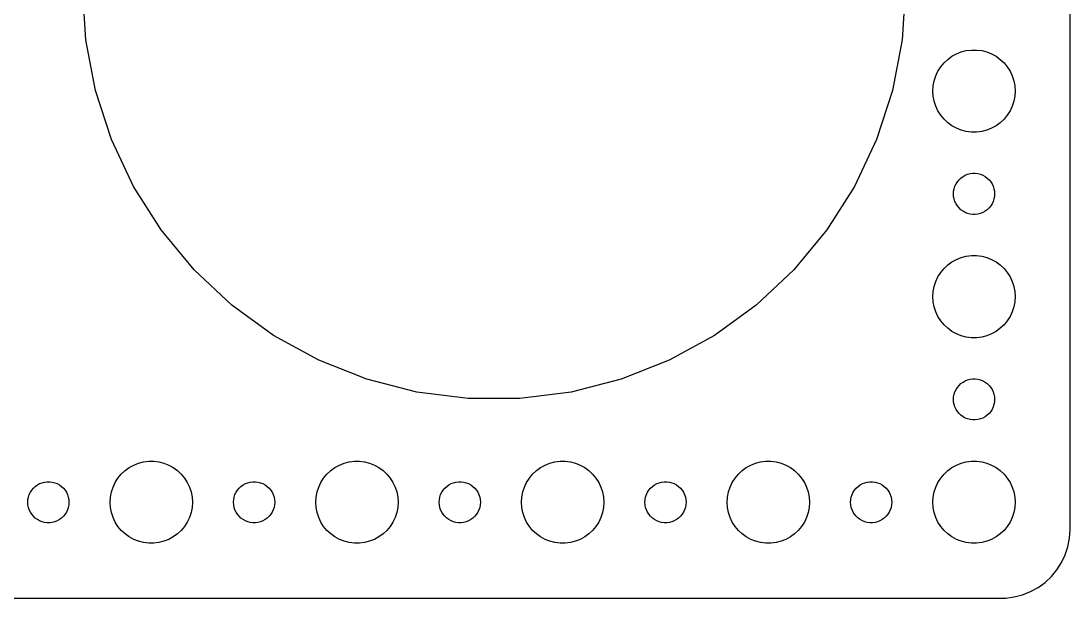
# Model space of a CAD drawing. Header units: metres. Extents: x -172 to 172, y -44 to 44.
# Drawn here: x 95.5 to 172, y -44.5 to -2.4 of the extents above; entities that cross this region are included whole.
import ezdxf

# ---------------------------------------------------------------- set-up
doc = ezdxf.new("R2010")
doc.units = ezdxf.units.M

msp = doc.modelspace()

# ---------------------------------------------------------------- linework, layer by layer
for p, q in [((172, -39.5), (172, 39.5)), ((100.237, -3.75999), (100, 0)), ((160, 0), (159.763, -3.75999)), ((100.943, -7.46069), (100.237, -3.75999)), ((159.763, -3.75999), (159.057, -7.46069)), ((164.073, -4.64682), (164.438, -4.55313)), ((164.438, -4.55313), (164.812, -4.50591)), ((164.812, -4.50591), (165.188, -4.50591)), ((165.188, -4.50591), (165.562, -4.55313)), ((165.562, -4.55313), (165.927, -4.64682)), ((162.813, -5.44635), (163.088, -5.18845)), ((163.088, -5.18845), (163.393, -4.96701)), ((163.393, -4.96701), (163.723, -4.78551)), ((163.723, -4.78551), (164.073, -4.64682)), ((165.927, -4.64682), (166.277, -4.78551)), ((166.277, -4.78551), (166.607, -4.96701)), ((166.607, -4.96701), (166.912, -5.18845)), ((166.912, -5.18845), (167.187, -5.44635)), ((162.211, -6.39561), (162.371, -6.05473)), ((162.371, -6.05473), (162.573, -5.73663)), ((162.573, -5.73663), (162.813, -5.44635)), ((167.187, -5.44635), (167.427, -5.73663)), ((167.427, -5.73663), (167.629, -6.05473)), ((167.629, -6.05473), (167.789, -6.39561)), ((162.024, -7.12399), (162.094, -6.75392)), ((162.094, -6.75392), (162.211, -6.39561)), ((167.789, -6.39561), (167.906, -6.75392)), ((167.906, -6.75392), (167.976, -7.12399)), ((102.107, -11.0437), (100.943, -7.46069)), ((159.057, -7.46069), (157.893, -11.0437)), ((162, -7.5), (162.024, -7.12399)), ((162.024, -7.87599), (162, -7.5)), ((167.976, -7.12399), (168, -7.5)), ((168, -7.5), (167.976, -7.87599)), ((162.094, -8.24606), (162.024, -7.87599)), ((162.211, -8.60437), (162.094, -8.24606)), ((167.906, -8.24606), (167.789, -8.60437)), ((167.976, -7.87599), (167.906, -8.24606)), ((162.371, -8.94525), (162.211, -8.60437)), ((162.573, -9.26335), (162.371, -8.94525)), ((167.629, -8.94525), (167.427, -9.26335)), ((167.789, -8.60437), (167.629, -8.94525)), ((162.813, -9.55363), (162.573, -9.26335)), ((163.088, -9.81154), (162.813, -9.55363)), ((163.393, -10.033), (163.088, -9.81154)), ((166.912, -9.81154), (166.607, -10.033)), ((167.187, -9.55363), (166.912, -9.81154)), ((167.427, -9.26335), (167.187, -9.55363)), ((163.723, -10.2145), (163.393, -10.033)), ((164.073, -10.3532), (163.723, -10.2145)), ((164.438, -10.4469), (164.073, -10.3532)), ((164.812, -10.4941), (164.438, -10.4469)), ((165.188, -10.4941), (164.812, -10.4941)), ((165.562, -10.4469), (165.188, -10.4941)), ((165.927, -10.3532), (165.562, -10.4469)), ((166.277, -10.2145), (165.927, -10.3532)), ((166.607, -10.033), (166.277, -10.2145)), ((103.711, -14.4526), (102.107, -11.0437)), ((157.893, -11.0437), (156.289, -14.4526)), ((164.044, -13.8442), (164.196, -13.7335)), ((164.196, -13.7335), (164.361, -13.6427)), ((164.361, -13.6427), (164.536, -13.5734)), ((164.536, -13.5734), (164.719, -13.5266)), ((164.719, -13.5266), (164.906, -13.5029)), ((164.906, -13.5029), (165.094, -13.5029)), ((165.094, -13.5029), (165.281, -13.5266)), ((165.281, -13.5266), (165.464, -13.5734)), ((165.464, -13.5734), (165.639, -13.6427)), ((165.639, -13.6427), (165.804, -13.7335)), ((165.804, -13.7335), (165.956, -13.8442)), ((105.729, -17.6335), (103.711, -14.4526)), ((156.289, -14.4526), (154.271, -17.6335)), ((163.547, -14.627), (163.605, -14.4478)), ((163.605, -14.4478), (163.686, -14.2774)), ((163.686, -14.2774), (163.786, -14.1183)), ((163.786, -14.1183), (163.907, -13.9732)), ((163.907, -13.9732), (164.044, -13.8442)), ((165.956, -13.8442), (166.093, -13.9732)), ((166.093, -13.9732), (166.214, -14.1183)), ((166.214, -14.1183), (166.314, -14.2774)), ((166.314, -14.2774), (166.395, -14.4478)), ((166.395, -14.4478), (166.453, -14.627)), ((163.5, -15), (163.512, -14.812)), ((163.512, -15.188), (163.5, -15)), ((163.512, -14.812), (163.547, -14.627)), ((163.547, -15.373), (163.512, -15.188)), ((166.453, -14.627), (166.488, -14.812)), ((166.488, -15.188), (166.453, -15.373)), ((166.488, -14.812), (166.5, -15)), ((166.5, -15), (166.488, -15.188)), ((163.605, -15.5522), (163.547, -15.373)), ((163.686, -15.7226), (163.605, -15.5522)), ((163.786, -15.8817), (163.686, -15.7226)), ((163.907, -16.0268), (163.786, -15.8817)), ((164.044, -16.1558), (163.907, -16.0268)), ((166.093, -16.0268), (165.956, -16.1558)), ((166.214, -15.8817), (166.093, -16.0268)), ((166.314, -15.7226), (166.214, -15.8817)), ((166.395, -15.5522), (166.314, -15.7226)), ((166.453, -15.373), (166.395, -15.5522)), ((164.196, -16.2665), (164.044, -16.1558)), ((164.361, -16.3572), (164.196, -16.2665)), ((164.536, -16.4266), (164.361, -16.3572)), ((164.719, -16.4734), (164.536, -16.4266)), ((164.906, -16.497), (164.719, -16.4734)), ((165.094, -16.497), (164.906, -16.497)), ((165.281, -16.4734), (165.094, -16.497)), ((165.464, -16.4266), (165.281, -16.4734)), ((165.639, -16.3572), (165.464, -16.4266)), ((165.804, -16.2665), (165.639, -16.3572)), ((165.956, -16.1558), (165.804, -16.2665)), ((108.131, -20.5364), (105.729, -17.6335)), ((154.271, -17.6335), (151.869, -20.5364)), ((163.393, -19.967), (163.723, -19.7855)), ((163.723, -19.7855), (164.073, -19.6468)), ((164.073, -19.6468), (164.438, -19.5531)), ((164.438, -19.5531), (164.812, -19.5059)), ((164.812, -19.5059), (165.188, -19.5059)), ((165.188, -19.5059), (165.562, -19.5531)), ((165.562, -19.5531), (165.927, -19.6468)), ((165.927, -19.6468), (166.277, -19.7855)), ((166.277, -19.7855), (166.607, -19.967)), ((110.877, -23.1154), (108.131, -20.5364)), ((151.869, -20.5364), (149.123, -23.1154)), ((162.573, -20.7366), (162.813, -20.4464)), ((162.813, -20.4464), (163.088, -20.1884)), ((163.088, -20.1884), (163.393, -19.967)), ((166.607, -19.967), (166.912, -20.1884)), ((166.912, -20.1884), (167.187, -20.4464)), ((167.187, -20.4464), (167.427, -20.7366)), ((162.094, -21.7539), (162.211, -21.3956)), ((162.211, -21.3956), (162.371, -21.0547)), ((162.371, -21.0547), (162.573, -20.7366)), ((167.427, -20.7366), (167.629, -21.0547)), ((167.629, -21.0547), (167.789, -21.3956)), ((167.789, -21.3956), (167.906, -21.7539)), ((162, -22.5), (162.024, -22.124)), ((162.024, -22.124), (162.094, -21.7539)), ((167.906, -21.7539), (167.976, -22.124)), ((167.976, -22.124), (168, -22.5)), ((162.024, -22.876), (162, -22.5)), ((162.094, -23.2461), (162.024, -22.876)), ((167.976, -22.876), (167.906, -23.2461)), ((168, -22.5), (167.976, -22.876)), ((113.925, -25.3298), (110.877, -23.1154)), ((149.123, -23.1154), (146.075, -25.3298)), ((162.211, -23.6044), (162.094, -23.2461)), ((162.371, -23.9453), (162.211, -23.6044)), ((167.789, -23.6044), (167.629, -23.9453)), ((167.906, -23.2461), (167.789, -23.6044)), ((162.573, -24.2634), (162.371, -23.9453)), ((162.813, -24.5536), (162.573, -24.2634)), ((167.427, -24.2634), (167.187, -24.5536)), ((167.629, -23.9453), (167.427, -24.2634)), ((163.088, -24.8115), (162.813, -24.5536)), ((163.393, -25.033), (163.088, -24.8115)), ((163.723, -25.2145), (163.393, -25.033)), ((164.073, -25.3532), (163.723, -25.2145)), ((166.277, -25.2145), (165.927, -25.3532)), ((166.607, -25.033), (166.277, -25.2145)), ((166.912, -24.8115), (166.607, -25.033)), ((167.187, -24.5536), (166.912, -24.8115)), ((117.227, -27.1448), (113.925, -25.3298)), ((146.075, -25.3298), (142.773, -27.1448)), ((164.438, -25.4469), (164.073, -25.3532)), ((164.812, -25.4941), (164.438, -25.4469)), ((165.188, -25.4941), (164.812, -25.4941)), ((165.562, -25.4469), (165.188, -25.4941)), ((165.927, -25.3532), (165.562, -25.4469)), ((120.729, -28.5317), (117.227, -27.1448)), ((142.773, -27.1448), (139.271, -28.5317)), ((124.379, -29.4686), (120.729, -28.5317)), ((139.271, -28.5317), (135.621, -29.4686)), ((163.786, -29.1183), (163.907, -28.9732)), ((163.907, -28.9732), (164.044, -28.8442)), ((164.044, -28.8442), (164.196, -28.7335)), ((164.196, -28.7335), (164.361, -28.6427)), ((164.361, -28.6427), (164.536, -28.5734)), ((164.536, -28.5734), (164.719, -28.5266)), ((164.719, -28.5266), (164.906, -28.503)), ((164.906, -28.503), (165.094, -28.503)), ((165.094, -28.503), (165.281, -28.5266)), ((165.281, -28.5266), (165.464, -28.5734)), ((165.464, -28.5734), (165.639, -28.6427)), ((165.639, -28.6427), (165.804, -28.7335)), ((165.804, -28.7335), (165.956, -28.8442)), ((165.956, -28.8442), (166.093, -28.9732)), ((166.093, -28.9732), (166.214, -29.1183)), ((128.116, -29.9408), (124.379, -29.4686)), ((135.621, -29.4686), (131.884, -29.9408)), ((163.5, -30), (163.512, -29.812)), ((163.512, -29.812), (163.547, -29.627)), ((163.547, -29.627), (163.605, -29.4478)), ((163.605, -29.4478), (163.686, -29.2774)), ((163.686, -29.2774), (163.786, -29.1183)), ((166.214, -29.1183), (166.314, -29.2774)), ((166.314, -29.2774), (166.395, -29.4478)), ((166.395, -29.4478), (166.453, -29.627)), ((166.453, -29.627), (166.488, -29.812)), ((166.488, -29.812), (166.5, -30)), ((131.884, -29.9408), (128.116, -29.9408)), ((163.512, -30.188), (163.5, -30)), ((163.547, -30.373), (163.512, -30.188)), ((163.605, -30.5522), (163.547, -30.373)), ((163.686, -30.7226), (163.605, -30.5522)), ((166.395, -30.5522), (166.314, -30.7226)), ((166.453, -30.373), (166.395, -30.5522)), ((166.488, -30.188), (166.453, -30.373)), ((166.5, -30), (166.488, -30.188)), ((163.786, -30.8817), (163.686, -30.7226)), ((163.907, -31.0268), (163.786, -30.8817)), ((164.044, -31.1558), (163.907, -31.0268)), ((164.196, -31.2665), (164.044, -31.1558)), ((164.361, -31.3572), (164.196, -31.2665)), ((164.536, -31.4266), (164.361, -31.3572)), ((165.639, -31.3572), (165.464, -31.4266)), ((165.804, -31.2665), (165.639, -31.3572)), ((165.956, -31.1558), (165.804, -31.2665)), ((166.093, -31.0268), (165.956, -31.1558)), ((166.214, -30.8817), (166.093, -31.0268)), ((166.314, -30.7226), (166.214, -30.8817)), ((164.719, -31.4734), (164.536, -31.4266)), ((164.906, -31.497), (164.719, -31.4734)), ((165.094, -31.497), (164.906, -31.497)), ((165.281, -31.4734), (165.094, -31.497)), ((165.464, -31.4266), (165.281, -31.4734)), ((102.813, -35.4464), (103.088, -35.1885)), ((103.088, -35.1885), (103.393, -34.967)), ((103.393, -34.967), (103.723, -34.7855)), ((103.723, -34.7855), (104.073, -34.6468)), ((104.073, -34.6468), (104.438, -34.5531)), ((104.438, -34.5531), (104.812, -34.5059)), ((104.812, -34.5059), (105.188, -34.5059)), ((105.188, -34.5059), (105.562, -34.5531)), ((105.562, -34.5531), (105.927, -34.6468)), ((105.927, -34.6468), (106.277, -34.7855)), ((106.277, -34.7855), (106.607, -34.967)), ((106.607, -34.967), (106.912, -35.1885)), ((106.912, -35.1885), (107.187, -35.4464)), ((117.813, -35.4464), (118.088, -35.1885)), ((118.088, -35.1885), (118.393, -34.967)), ((118.393, -34.967), (118.723, -34.7855)), ((118.723, -34.7855), (119.073, -34.6468)), ((119.073, -34.6468), (119.438, -34.5531)), ((119.438, -34.5531), (119.812, -34.5059)), ((119.812, -34.5059), (120.188, -34.5059)), ((120.188, -34.5059), (120.562, -34.5531)), ((120.562, -34.5531), (120.927, -34.6468)), ((120.927, -34.6468), (121.277, -34.7855)), ((121.277, -34.7855), (121.607, -34.967)), ((121.607, -34.967), (121.912, -35.1885)), ((121.912, -35.1885), (122.187, -35.4464)), ((132.813, -35.4464), (133.088, -35.1885)), ((133.088, -35.1885), (133.393, -34.967)), ((133.393, -34.967), (133.723, -34.7855)), ((133.723, -34.7855), (134.073, -34.6468)), ((134.073, -34.6468), (134.438, -34.5531)), ((134.438, -34.5531), (134.812, -34.5059)), ((134.812, -34.5059), (135.188, -34.5059)), ((135.188, -34.5059), (135.562, -34.5531)), ((135.562, -34.5531), (135.927, -34.6468)), ((135.927, -34.6468), (136.277, -34.7855)), ((136.277, -34.7855), (136.607, -34.967)), ((136.607, -34.967), (136.912, -35.1885)), ((136.912, -35.1885), (137.187, -35.4464)), ((147.813, -35.4464), (148.088, -35.1885)), ((148.088, -35.1885), (148.393, -34.967)), ((148.393, -34.967), (148.723, -34.7855)), ((148.723, -34.7855), (149.073, -34.6468)), ((149.073, -34.6468), (149.438, -34.5531)), ((149.438, -34.5531), (149.812, -34.5059)), ((149.812, -34.5059), (150.188, -34.5059)), ((150.188, -34.5059), (150.562, -34.5531)), ((150.562, -34.5531), (150.927, -34.6468)), ((150.927, -34.6468), (151.277, -34.7855)), ((151.277, -34.7855), (151.607, -34.967)), ((151.607, -34.967), (151.912, -35.1885)), ((151.912, -35.1885), (152.187, -35.4464)), ((162.813, -35.4464), (163.088, -35.1885)), ((163.088, -35.1885), (163.393, -34.967)), ((163.393, -34.967), (163.723, -34.7855)), ((163.723, -34.7855), (164.073, -34.6468)), ((164.073, -34.6468), (164.438, -34.5531)), ((164.438, -34.5531), (164.812, -34.5059)), ((164.812, -34.5059), (165.188, -34.5059)), ((165.188, -34.5059), (165.562, -34.5531)), ((165.562, -34.5531), (165.927, -34.6468)), ((165.927, -34.6468), (166.277, -34.7855)), ((166.277, -34.7855), (166.607, -34.967)), ((166.607, -34.967), (166.912, -35.1885)), ((166.912, -35.1885), (167.187, -35.4464)), ((102.371, -36.0547), (102.573, -35.7366)), ((102.573, -35.7366), (102.813, -35.4464)), ((107.187, -35.4464), (107.427, -35.7366)), ((107.427, -35.7366), (107.629, -36.0547)), ((117.371, -36.0547), (117.573, -35.7366)), ((117.573, -35.7366), (117.813, -35.4464)), ((122.187, -35.4464), (122.427, -35.7366)), ((122.427, -35.7366), (122.629, -36.0547)), ((132.371, -36.0547), (132.573, -35.7366)), ((132.573, -35.7366), (132.813, -35.4464)), ((137.187, -35.4464), (137.427, -35.7366)), ((137.427, -35.7366), (137.629, -36.0547)), ((147.371, -36.0547), (147.573, -35.7366)), ((147.573, -35.7366), (147.813, -35.4464)), ((152.187, -35.4464), (152.427, -35.7366)), ((152.427, -35.7366), (152.629, -36.0547)), ((162.371, -36.0547), (162.573, -35.7366)), ((162.573, -35.7366), (162.813, -35.4464)), ((167.187, -35.4464), (167.427, -35.7366)), ((167.427, -35.7366), (167.629, -36.0547)), ((96.1855, -36.7774), (96.2865, -36.6183)), ((96.2865, -36.6183), (96.4065, -36.4732)), ((96.4065, -36.4732), (96.5439, -36.3442)), ((96.5439, -36.3442), (96.6963, -36.2335)), ((96.6963, -36.2335), (96.8613, -36.1428)), ((96.8613, -36.1428), (97.0365, -36.0734)), ((97.0365, -36.0734), (97.2189, -36.0266)), ((97.2189, -36.0266), (97.4058, -36.003)), ((97.4058, -36.003), (97.5942, -36.003)), ((97.5942, -36.003), (97.7811, -36.0266)), ((97.7811, -36.0266), (97.9635, -36.0734)), ((97.9635, -36.0734), (98.1387, -36.1428)), ((98.1387, -36.1428), (98.3037, -36.2335)), ((98.3037, -36.2335), (98.4561, -36.3442)), ((98.4561, -36.3442), (98.5934, -36.4732)), ((98.5934, -36.4732), (98.7135, -36.6183)), ((98.7135, -36.6183), (98.8145, -36.7774)), ((102.094, -36.7539), (102.211, -36.3956)), ((102.211, -36.3956), (102.371, -36.0547)), ((107.629, -36.0547), (107.789, -36.3956)), ((107.789, -36.3956), (107.906, -36.7539)), ((111.186, -36.7774), (111.286, -36.6183)), ((111.286, -36.6183), (111.407, -36.4732)), ((111.407, -36.4732), (111.544, -36.3442)), ((111.544, -36.3442), (111.696, -36.2335)), ((111.696, -36.2335), (111.861, -36.1428)), ((111.861, -36.1428), (112.036, -36.0734)), ((112.036, -36.0734), (112.219, -36.0266)), ((112.219, -36.0266), (112.406, -36.003)), ((112.406, -36.003), (112.594, -36.003)), ((112.594, -36.003), (112.781, -36.0266)), ((112.781, -36.0266), (112.964, -36.0734)), ((112.964, -36.0734), (113.139, -36.1428)), ((113.139, -36.1428), (113.304, -36.2335)), ((113.304, -36.2335), (113.456, -36.3442)), ((113.456, -36.3442), (113.593, -36.4732)), ((113.593, -36.4732), (113.714, -36.6183)), ((113.714, -36.6183), (113.814, -36.7774)), ((117.094, -36.7539), (117.211, -36.3956)), ((117.211, -36.3956), (117.371, -36.0547)), ((122.629, -36.0547), (122.789, -36.3956)), ((122.789, -36.3956), (122.906, -36.7539)), ((126.186, -36.7774), (126.286, -36.6183)), ((126.286, -36.6183), (126.407, -36.4732)), ((126.407, -36.4732), (126.544, -36.3442)), ((126.544, -36.3442), (126.696, -36.2335)), ((126.696, -36.2335), (126.861, -36.1428)), ((126.861, -36.1428), (127.036, -36.0734)), ((127.036, -36.0734), (127.219, -36.0266)), ((127.219, -36.0266), (127.406, -36.003)), ((127.406, -36.003), (127.594, -36.003)), ((127.594, -36.003), (127.781, -36.0266)), ((127.781, -36.0266), (127.964, -36.0734)), ((127.964, -36.0734), (128.139, -36.1428)), ((128.139, -36.1428), (128.304, -36.2335)), ((128.304, -36.2335), (128.456, -36.3442)), ((128.456, -36.3442), (128.593, -36.4732)), ((128.593, -36.4732), (128.714, -36.6183)), ((128.714, -36.6183), (128.814, -36.7774)), ((132.094, -36.7539), (132.211, -36.3956)), ((132.211, -36.3956), (132.371, -36.0547)), ((137.629, -36.0547), (137.789, -36.3956)), ((137.789, -36.3956), (137.906, -36.7539)), ((141.186, -36.7774), (141.286, -36.6183)), ((141.286, -36.6183), (141.407, -36.4732)), ((141.407, -36.4732), (141.544, -36.3442)), ((141.544, -36.3442), (141.696, -36.2335)), ((141.696, -36.2335), (141.861, -36.1428)), ((141.861, -36.1428), (142.036, -36.0734)), ((142.036, -36.0734), (142.219, -36.0266)), ((142.219, -36.0266), (142.406, -36.003)), ((142.406, -36.003), (142.594, -36.003)), ((142.594, -36.003), (142.781, -36.0266)), ((142.781, -36.0266), (142.964, -36.0734)), ((142.964, -36.0734), (143.139, -36.1428)), ((143.139, -36.1428), (143.304, -36.2335)), ((143.304, -36.2335), (143.456, -36.3442)), ((143.456, -36.3442), (143.593, -36.4732)), ((143.593, -36.4732), (143.714, -36.6183)), ((143.714, -36.6183), (143.814, -36.7774)), ((147.094, -36.7539), (147.211, -36.3956)), ((147.211, -36.3956), (147.371, -36.0547)), ((152.629, -36.0547), (152.789, -36.3956)), ((152.789, -36.3956), (152.906, -36.7539)), ((156.186, -36.7774), (156.286, -36.6183)), ((156.286, -36.6183), (156.407, -36.4732)), ((156.407, -36.4732), (156.544, -36.3442)), ((156.544, -36.3442), (156.696, -36.2335)), ((156.696, -36.2335), (156.861, -36.1428)), ((156.861, -36.1428), (157.036, -36.0734)), ((157.036, -36.0734), (157.219, -36.0266)), ((157.219, -36.0266), (157.406, -36.003)), ((157.406, -36.003), (157.594, -36.003)), ((157.594, -36.003), (157.781, -36.0266)), ((157.781, -36.0266), (157.964, -36.0734)), ((157.964, -36.0734), (158.139, -36.1428)), ((158.139, -36.1428), (158.304, -36.2335)), ((158.304, -36.2335), (158.456, -36.3442)), ((158.456, -36.3442), (158.593, -36.4732)), ((158.593, -36.4732), (158.714, -36.6183)), ((158.714, -36.6183), (158.814, -36.7774)), ((162.094, -36.7539), (162.211, -36.3956)), ((162.211, -36.3956), (162.371, -36.0547)), ((167.629, -36.0547), (167.789, -36.3956)), ((167.789, -36.3956), (167.906, -36.7539)), ((96, -37.5), (96.0118, -37.312)), ((96.0118, -37.312), (96.0471, -37.127)), ((96.0471, -37.127), (96.1053, -36.9478)), ((96.1053, -36.9478), (96.1855, -36.7774)), ((98.8145, -36.7774), (98.8947, -36.9478)), ((98.8947, -36.9478), (98.9529, -37.127)), ((98.9529, -37.127), (98.9882, -37.312)), ((98.9882, -37.312), (99, -37.5)), ((102, -37.5), (102.024, -37.124)), ((102.024, -37.124), (102.094, -36.7539)), ((107.906, -36.7539), (107.976, -37.124)), ((107.976, -37.124), (108, -37.5)), ((111, -37.5), (111.012, -37.312)), ((111.012, -37.312), (111.047, -37.127)), ((111.047, -37.127), (111.105, -36.9478)), ((111.105, -36.9478), (111.186, -36.7774)), ((113.814, -36.7774), (113.895, -36.9478)), ((113.895, -36.9478), (113.953, -37.127)), ((113.953, -37.127), (113.988, -37.312)), ((113.988, -37.312), (114, -37.5)), ((117, -37.5), (117.024, -37.124)), ((117.024, -37.124), (117.094, -36.7539)), ((122.906, -36.7539), (122.976, -37.124)), ((122.976, -37.124), (123, -37.5)), ((126, -37.5), (126.012, -37.312)), ((126.012, -37.312), (126.047, -37.127)), ((126.047, -37.127), (126.105, -36.9478)), ((126.105, -36.9478), (126.186, -36.7774)), ((128.814, -36.7774), (128.895, -36.9478)), ((128.895, -36.9478), (128.953, -37.127)), ((128.953, -37.127), (128.988, -37.312)), ((128.988, -37.312), (129, -37.5)), ((132, -37.5), (132.024, -37.124)), ((132.024, -37.124), (132.094, -36.7539)), ((137.906, -36.7539), (137.976, -37.124)), ((137.976, -37.124), (138, -37.5)), ((141, -37.5), (141.012, -37.312)), ((141.012, -37.312), (141.047, -37.127)), ((141.047, -37.127), (141.105, -36.9478)), ((141.105, -36.9478), (141.186, -36.7774)), ((143.814, -36.7774), (143.895, -36.9478)), ((143.895, -36.9478), (143.953, -37.127)), ((143.953, -37.127), (143.988, -37.312)), ((143.988, -37.312), (144, -37.5)), ((147, -37.5), (147.024, -37.124)), ((147.024, -37.124), (147.094, -36.7539)), ((152.906, -36.7539), (152.976, -37.124)), ((152.976, -37.124), (153, -37.5)), ((156, -37.5), (156.012, -37.312)), ((156.012, -37.312), (156.047, -37.127)), ((156.047, -37.127), (156.105, -36.9478)), ((156.105, -36.9478), (156.186, -36.7774)), ((158.814, -36.7774), (158.895, -36.9478)), ((158.895, -36.9478), (158.953, -37.127)), ((158.953, -37.127), (158.988, -37.312)), ((158.988, -37.312), (159, -37.5)), ((162, -37.5), (162.024, -37.124)), ((162.024, -37.124), (162.094, -36.7539)), ((167.906, -36.7539), (167.976, -37.124)), ((167.976, -37.124), (168, -37.5)), ((96.0118, -37.688), (96, -37.5)), ((96.0471, -37.873), (96.0118, -37.688)), ((96.1053, -38.0522), (96.0471, -37.873)), ((96.1855, -38.2226), (96.1053, -38.0522)), ((96.2865, -38.3817), (96.1855, -38.2226)), ((98.8145, -38.2226), (98.7135, -38.3817)), ((98.8947, -38.0522), (98.8145, -38.2226)), ((98.9529, -37.873), (98.8947, -38.0522)), ((98.9882, -37.688), (98.9529, -37.873)), ((99, -37.5), (98.9882, -37.688)), ((102.024, -37.876), (102, -37.5)), ((102.094, -38.2461), (102.024, -37.876)), ((102.211, -38.6044), (102.094, -38.2461)), ((107.906, -38.2461), (107.789, -38.6044)), ((107.976, -37.876), (107.906, -38.2461)), ((108, -37.5), (107.976, -37.876)), ((111.012, -37.688), (111, -37.5)), ((111.047, -37.873), (111.012, -37.688)), ((111.105, -38.0522), (111.047, -37.873)), ((111.186, -38.2226), (111.105, -38.0522)), ((111.286, -38.3817), (111.186, -38.2226)), ((113.814, -38.2226), (113.714, -38.3817)), ((113.895, -38.0522), (113.814, -38.2226)), ((113.953, -37.873), (113.895, -38.0522)), ((113.988, -37.688), (113.953, -37.873)), ((114, -37.5), (113.988, -37.688)), ((117.024, -37.876), (117, -37.5)), ((117.094, -38.2461), (117.024, -37.876)), ((117.211, -38.6044), (117.094, -38.2461)), ((122.906, -38.2461), (122.789, -38.6044)), ((122.976, -37.876), (122.906, -38.2461)), ((123, -37.5), (122.976, -37.876)), ((126.012, -37.688), (126, -37.5)), ((126.047, -37.873), (126.012, -37.688)), ((126.105, -38.0522), (126.047, -37.873)), ((126.186, -38.2226), (126.105, -38.0522)), ((126.286, -38.3817), (126.186, -38.2226)), ((128.814, -38.2226), (128.714, -38.3817)), ((128.895, -38.0522), (128.814, -38.2226)), ((128.953, -37.873), (128.895, -38.0522)), ((128.988, -37.688), (128.953, -37.873)), ((129, -37.5), (128.988, -37.688)), ((132.024, -37.876), (132, -37.5)), ((132.094, -38.2461), (132.024, -37.876)), ((132.211, -38.6044), (132.094, -38.2461)), ((137.906, -38.2461), (137.789, -38.6044)), ((137.976, -37.876), (137.906, -38.2461)), ((138, -37.5), (137.976, -37.876)), ((141.012, -37.688), (141, -37.5)), ((141.047, -37.873), (141.012, -37.688)), ((141.105, -38.0522), (141.047, -37.873)), ((141.186, -38.2226), (141.105, -38.0522)), ((141.286, -38.3817), (141.186, -38.2226)), ((143.814, -38.2226), (143.714, -38.3817)), ((143.895, -38.0522), (143.814, -38.2226)), ((143.953, -37.873), (143.895, -38.0522)), ((143.988, -37.688), (143.953, -37.873)), ((144, -37.5), (143.988, -37.688)), ((147.024, -37.876), (147, -37.5)), ((147.094, -38.2461), (147.024, -37.876)), ((147.211, -38.6044), (147.094, -38.2461)), ((152.906, -38.2461), (152.789, -38.6044)), ((152.976, -37.876), (152.906, -38.2461)), ((153, -37.5), (152.976, -37.876)), ((156.012, -37.688), (156, -37.5)), ((156.047, -37.873), (156.012, -37.688)), ((156.105, -38.0522), (156.047, -37.873)), ((156.186, -38.2226), (156.105, -38.0522)), ((156.286, -38.3817), (156.186, -38.2226)), ((158.814, -38.2226), (158.714, -38.3817)), ((158.895, -38.0522), (158.814, -38.2226)), ((158.953, -37.873), (158.895, -38.0522)), ((158.988, -37.688), (158.953, -37.873)), ((159, -37.5), (158.988, -37.688)), ((162.024, -37.876), (162, -37.5)), ((162.094, -38.2461), (162.024, -37.876)), ((162.211, -38.6044), (162.094, -38.2461)), ((167.906, -38.2461), (167.789, -38.6044)), ((167.976, -37.876), (167.906, -38.2461)), ((168, -37.5), (167.976, -37.876)), ((96.4065, -38.5268), (96.2865, -38.3817)), ((96.5439, -38.6558), (96.4065, -38.5268)), ((96.6963, -38.7665), (96.5439, -38.6558)), ((96.8613, -38.8572), (96.6963, -38.7665)), ((97.0365, -38.9266), (96.8613, -38.8572)), ((97.2189, -38.9734), (97.0365, -38.9266)), ((97.4058, -38.997), (97.2189, -38.9734)), ((97.5942, -38.997), (97.4058, -38.997)), ((97.7811, -38.9734), (97.5942, -38.997)), ((97.9635, -38.9266), (97.7811, -38.9734)), ((98.1387, -38.8572), (97.9635, -38.9266)), ((98.3037, -38.7665), (98.1387, -38.8572)), ((98.4561, -38.6558), (98.3037, -38.7665)), ((98.5934, -38.5268), (98.4561, -38.6558)), ((98.7135, -38.3817), (98.5934, -38.5268)), ((102.371, -38.9453), (102.211, -38.6044)), ((102.573, -39.2634), (102.371, -38.9453)), ((107.629, -38.9453), (107.427, -39.2634)), ((107.789, -38.6044), (107.629, -38.9453)), ((111.407, -38.5268), (111.286, -38.3817)), ((111.544, -38.6558), (111.407, -38.5268)), ((111.696, -38.7665), (111.544, -38.6558)), ((111.861, -38.8572), (111.696, -38.7665)), ((112.036, -38.9266), (111.861, -38.8572)), ((112.219, -38.9734), (112.036, -38.9266)), ((112.406, -38.997), (112.219, -38.9734)), ((112.594, -38.997), (112.406, -38.997)), ((112.781, -38.9734), (112.594, -38.997)), ((112.964, -38.9266), (112.781, -38.9734)), ((113.139, -38.8572), (112.964, -38.9266)), ((113.304, -38.7665), (113.139, -38.8572)), ((113.456, -38.6558), (113.304, -38.7665)), ((113.593, -38.5268), (113.456, -38.6558)), ((113.714, -38.3817), (113.593, -38.5268)), ((117.371, -38.9453), (117.211, -38.6044)), ((117.573, -39.2634), (117.371, -38.9453)), ((122.629, -38.9453), (122.427, -39.2634)), ((122.789, -38.6044), (122.629, -38.9453)), ((126.407, -38.5268), (126.286, -38.3817)), ((126.544, -38.6558), (126.407, -38.5268)), ((126.696, -38.7665), (126.544, -38.6558)), ((126.861, -38.8572), (126.696, -38.7665)), ((127.036, -38.9266), (126.861, -38.8572)), ((127.219, -38.9734), (127.036, -38.9266)), ((127.406, -38.997), (127.219, -38.9734)), ((127.594, -38.997), (127.406, -38.997)), ((127.781, -38.9734), (127.594, -38.997)), ((127.964, -38.9266), (127.781, -38.9734)), ((128.139, -38.8572), (127.964, -38.9266)), ((128.304, -38.7665), (128.139, -38.8572)), ((128.456, -38.6558), (128.304, -38.7665)), ((128.593, -38.5268), (128.456, -38.6558)), ((128.714, -38.3817), (128.593, -38.5268)), ((132.371, -38.9453), (132.211, -38.6044)), ((132.573, -39.2634), (132.371, -38.9453)), ((137.629, -38.9453), (137.427, -39.2634)), ((137.789, -38.6044), (137.629, -38.9453)), ((141.407, -38.5268), (141.286, -38.3817)), ((141.544, -38.6558), (141.407, -38.5268)), ((141.696, -38.7665), (141.544, -38.6558)), ((141.861, -38.8572), (141.696, -38.7665)), ((142.036, -38.9266), (141.861, -38.8572)), ((142.219, -38.9734), (142.036, -38.9266)), ((142.406, -38.997), (142.219, -38.9734)), ((142.594, -38.997), (142.406, -38.997)), ((142.781, -38.9734), (142.594, -38.997)), ((142.964, -38.9266), (142.781, -38.9734)), ((143.139, -38.8572), (142.964, -38.9266)), ((143.304, -38.7665), (143.139, -38.8572)), ((143.456, -38.6558), (143.304, -38.7665)), ((143.593, -38.5268), (143.456, -38.6558)), ((143.714, -38.3817), (143.593, -38.5268)), ((147.371, -38.9453), (147.211, -38.6044)), ((147.573, -39.2634), (147.371, -38.9453)), ((152.629, -38.9453), (152.427, -39.2634)), ((152.789, -38.6044), (152.629, -38.9453)), ((156.407, -38.5268), (156.286, -38.3817)), ((156.544, -38.6558), (156.407, -38.5268)), ((156.696, -38.7665), (156.544, -38.6558)), ((156.861, -38.8572), (156.696, -38.7665)), ((157.036, -38.9266), (156.861, -38.8572)), ((157.219, -38.9734), (157.036, -38.9266)), ((157.406, -38.997), (157.219, -38.9734)), ((157.594, -38.997), (157.406, -38.997)), ((157.781, -38.9734), (157.594, -38.997)), ((157.964, -38.9266), (157.781, -38.9734)), ((158.139, -38.8572), (157.964, -38.9266)), ((158.304, -38.7665), (158.139, -38.8572)), ((158.456, -38.6558), (158.304, -38.7665)), ((158.593, -38.5268), (158.456, -38.6558)), ((158.714, -38.3817), (158.593, -38.5268)), ((162.371, -38.9453), (162.211, -38.6044)), ((162.573, -39.2634), (162.371, -38.9453)), ((167.629, -38.9453), (167.427, -39.2634)), ((167.789, -38.6044), (167.629, -38.9453)), ((102.813, -39.5536), (102.573, -39.2634)), ((103.088, -39.8115), (102.813, -39.5536)), ((107.187, -39.5536), (106.912, -39.8115)), ((107.427, -39.2634), (107.187, -39.5536)), ((117.813, -39.5536), (117.573, -39.2634)), ((118.088, -39.8115), (117.813, -39.5536)), ((122.187, -39.5536), (121.912, -39.8115)), ((122.427, -39.2634), (122.187, -39.5536)), ((132.813, -39.5536), (132.573, -39.2634)), ((133.088, -39.8115), (132.813, -39.5536)), ((137.187, -39.5536), (136.912, -39.8115)), ((137.427, -39.2634), (137.187, -39.5536)), ((147.813, -39.5536), (147.573, -39.2634)), ((148.088, -39.8115), (147.813, -39.5536)), ((152.187, -39.5536), (151.912, -39.8115)), ((152.427, -39.2634), (152.187, -39.5536)), ((162.813, -39.5536), (162.573, -39.2634)), ((163.088, -39.8115), (162.813, -39.5536)), ((167.187, -39.5536), (166.912, -39.8115)), ((167.427, -39.2634), (167.187, -39.5536)), ((171.961, -40.1267), (172, -39.5)), ((103.393, -40.033), (103.088, -39.8115)), ((103.723, -40.2145), (103.393, -40.033)), ((104.073, -40.3532), (103.723, -40.2145)), ((104.438, -40.4469), (104.073, -40.3532)), ((104.812, -40.4941), (104.438, -40.4469)), ((105.188, -40.4941), (104.812, -40.4941)), ((105.562, -40.4469), (105.188, -40.4941)), ((105.927, -40.3532), (105.562, -40.4469)), ((106.277, -40.2145), (105.927, -40.3532)), ((106.607, -40.033), (106.277, -40.2145)), ((106.912, -39.8115), (106.607, -40.033)), ((118.393, -40.033), (118.088, -39.8115)), ((118.723, -40.2145), (118.393, -40.033)), ((119.073, -40.3532), (118.723, -40.2145)), ((119.438, -40.4469), (119.073, -40.3532)), ((119.812, -40.4941), (119.438, -40.4469)), ((120.188, -40.4941), (119.812, -40.4941)), ((120.562, -40.4469), (120.188, -40.4941)), ((120.927, -40.3532), (120.562, -40.4469)), ((121.277, -40.2145), (120.927, -40.3532)), ((121.607, -40.033), (121.277, -40.2145)), ((121.912, -39.8115), (121.607, -40.033)), ((133.393, -40.033), (133.088, -39.8115)), ((133.723, -40.2145), (133.393, -40.033)), ((134.073, -40.3532), (133.723, -40.2145)), ((134.438, -40.4469), (134.073, -40.3532)), ((134.812, -40.4941), (134.438, -40.4469)), ((135.188, -40.4941), (134.812, -40.4941)), ((135.562, -40.4469), (135.188, -40.4941)), ((135.927, -40.3532), (135.562, -40.4469)), ((136.277, -40.2145), (135.927, -40.3532)), ((136.607, -40.033), (136.277, -40.2145)), ((136.912, -39.8115), (136.607, -40.033)), ((148.393, -40.033), (148.088, -39.8115)), ((148.723, -40.2145), (148.393, -40.033)), ((149.073, -40.3532), (148.723, -40.2145)), ((149.438, -40.4469), (149.073, -40.3532)), ((149.812, -40.4941), (149.438, -40.4469)), ((150.188, -40.4941), (149.812, -40.4941)), ((150.562, -40.4469), (150.188, -40.4941)), ((150.927, -40.3532), (150.562, -40.4469)), ((151.277, -40.2145), (150.927, -40.3532)), ((151.607, -40.033), (151.277, -40.2145)), ((151.912, -39.8115), (151.607, -40.033)), ((163.393, -40.033), (163.088, -39.8115)), ((163.723, -40.2145), (163.393, -40.033)), ((164.073, -40.3532), (163.723, -40.2145)), ((164.438, -40.4469), (164.073, -40.3532)), ((164.812, -40.4941), (164.438, -40.4469)), ((165.188, -40.4941), (164.812, -40.4941)), ((165.562, -40.4469), (165.188, -40.4941)), ((165.927, -40.3532), (165.562, -40.4469)), ((166.277, -40.2145), (165.927, -40.3532)), ((166.607, -40.033), (166.277, -40.2145)), ((166.912, -39.8115), (166.607, -40.033)), ((171.843, -40.7434), (171.961, -40.1267)), ((171.649, -41.3406), (171.843, -40.7434)), ((171.045, -42.4389), (171.382, -41.9088)), ((171.382, -41.9088), (171.649, -41.3406)), ((170.645, -42.9227), (171.045, -42.4389)), ((169.679, -43.7216), (170.187, -43.3526)), ((170.187, -43.3526), (170.645, -42.9227)), ((167.937, -44.4114), (168.545, -44.2553)), ((168.545, -44.2553), (169.129, -44.0241)), ((169.129, -44.0241), (169.679, -43.7216)), ((-167.314, -44.4901), (167.314, -44.4901)), ((167.314, -44.4901), (167.937, -44.4114))]:
    msp.add_line(p, q)

doc.saveas('drawing.dxf')
